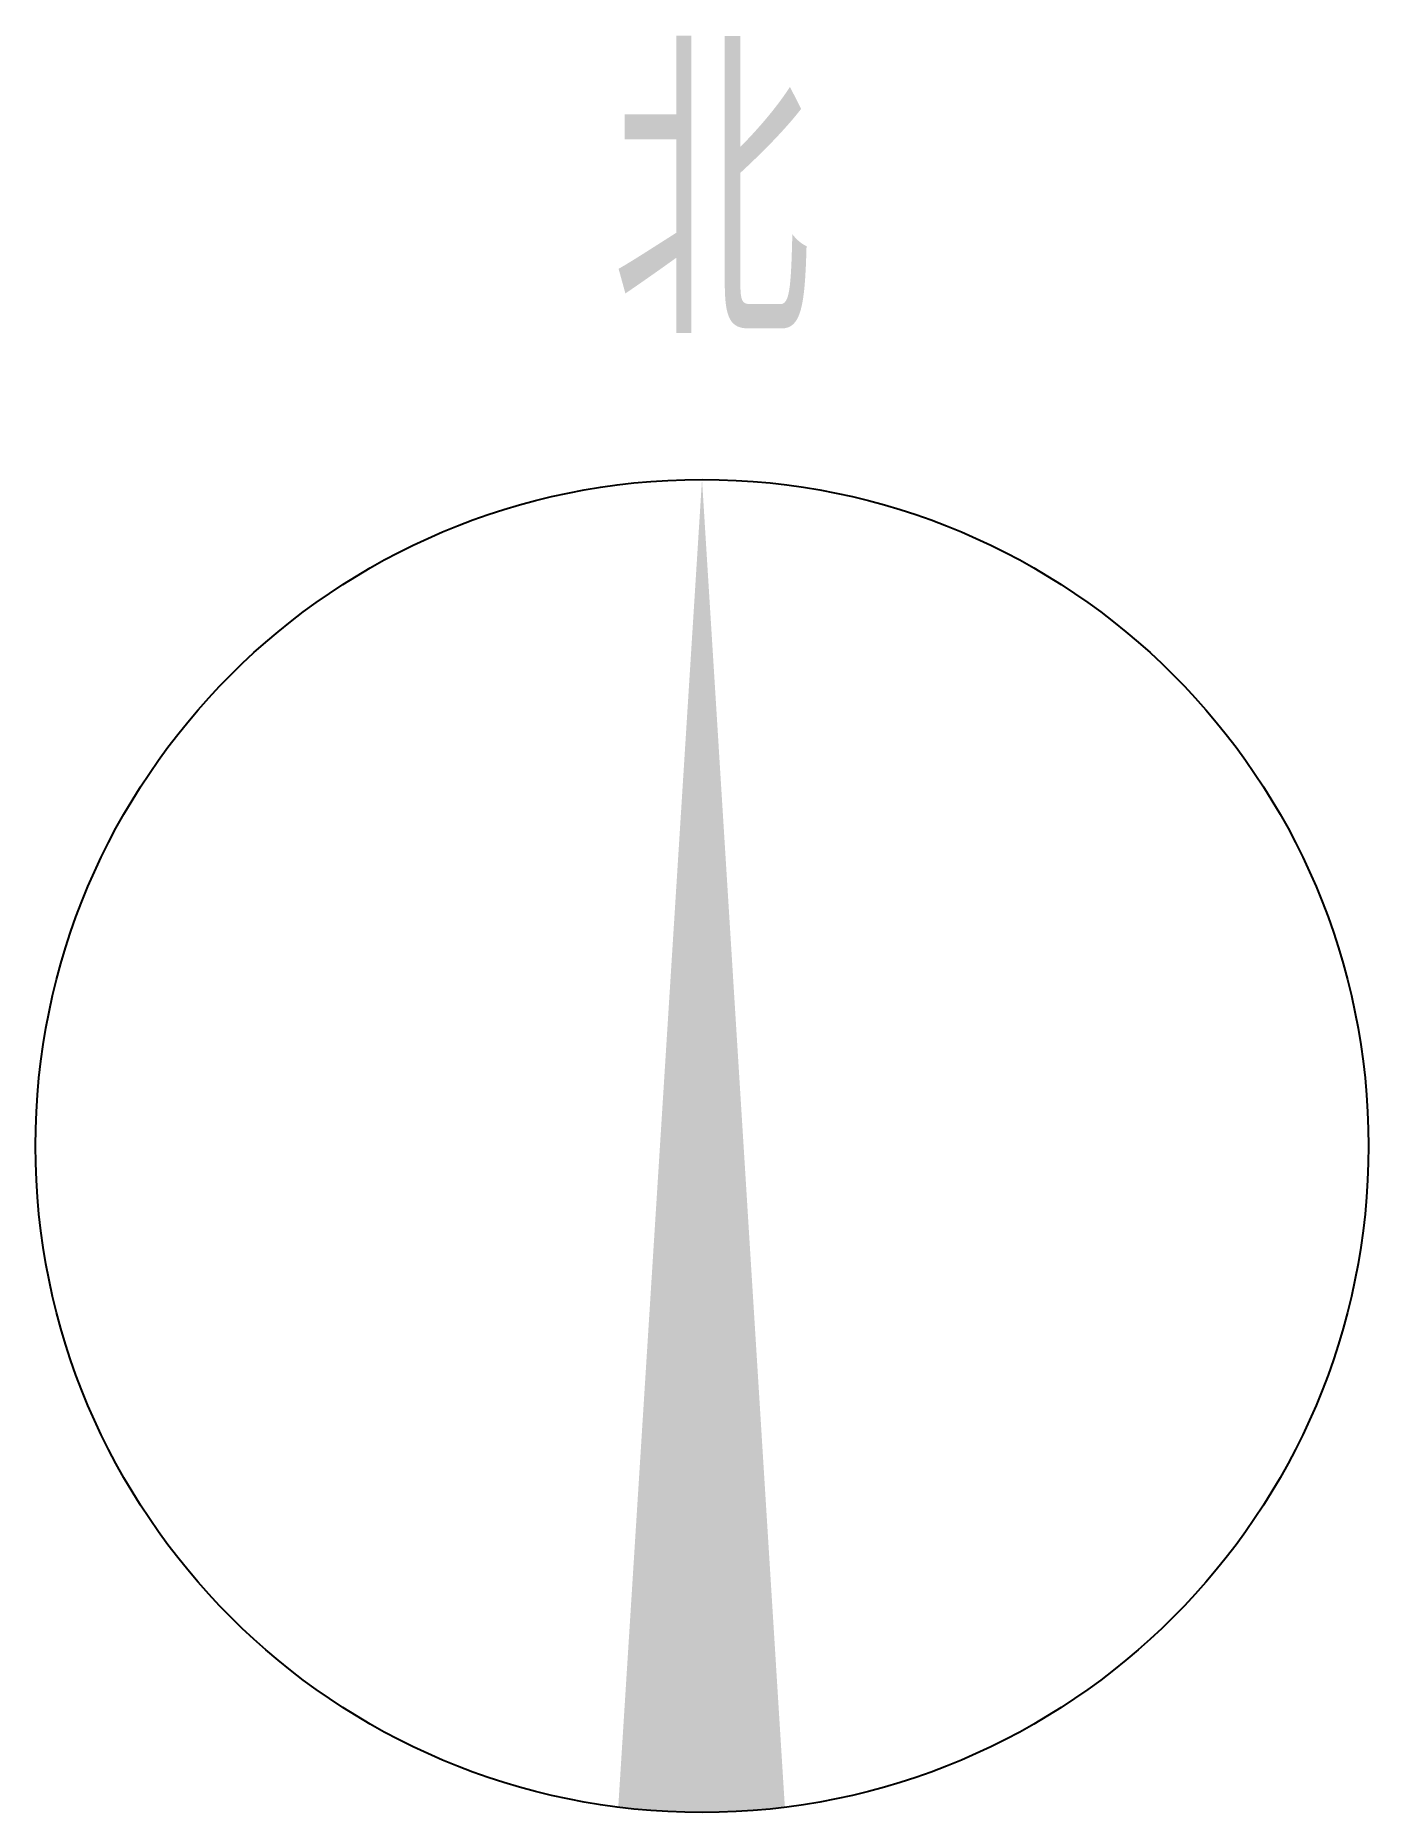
# Model space of a CAD drawing. Header units: millimetres. Extents: x -1199 to 1201, y -1203 to 1996.
import ezdxf

# ---------------------------------------------------------------- set-up
doc = ezdxf.new("R2010")
doc.units = ezdxf.units.MM
doc.layers.add('PUB_TEXT', color=7, linetype='Continuous')
doc.styles.add('国标', font='gbenor.shx', dxfattribs={"bigfont": 'gbcbig.shx'})

msp = doc.modelspace()

# ---------------------------------------------------------------- hatches: boundary and pattern name
msp.add_hatch(color=4).paths.add_polyline_path([(1.5, 1196.9), (-149.3, -1193.6), (-74, -1200.7), (1.5, -1203.1), (76.2, -1200.8), (150.7, -1193.8)])

# ---------------------------------------------------------------- linework, layer by layer
at = {"color": 4}
msp.add_circle((1.5, -3.1), 1200, dxfattribs=at)

# ---------------------------------------------------------------- texts
at = {"layer": 'PUB_TEXT', "color": 7, "style": '国标'}
msp.add_text('北', height=500, dxfattribs=at).set_placement((-160.9, 1455.1))

doc.saveas('drawing.dxf')
